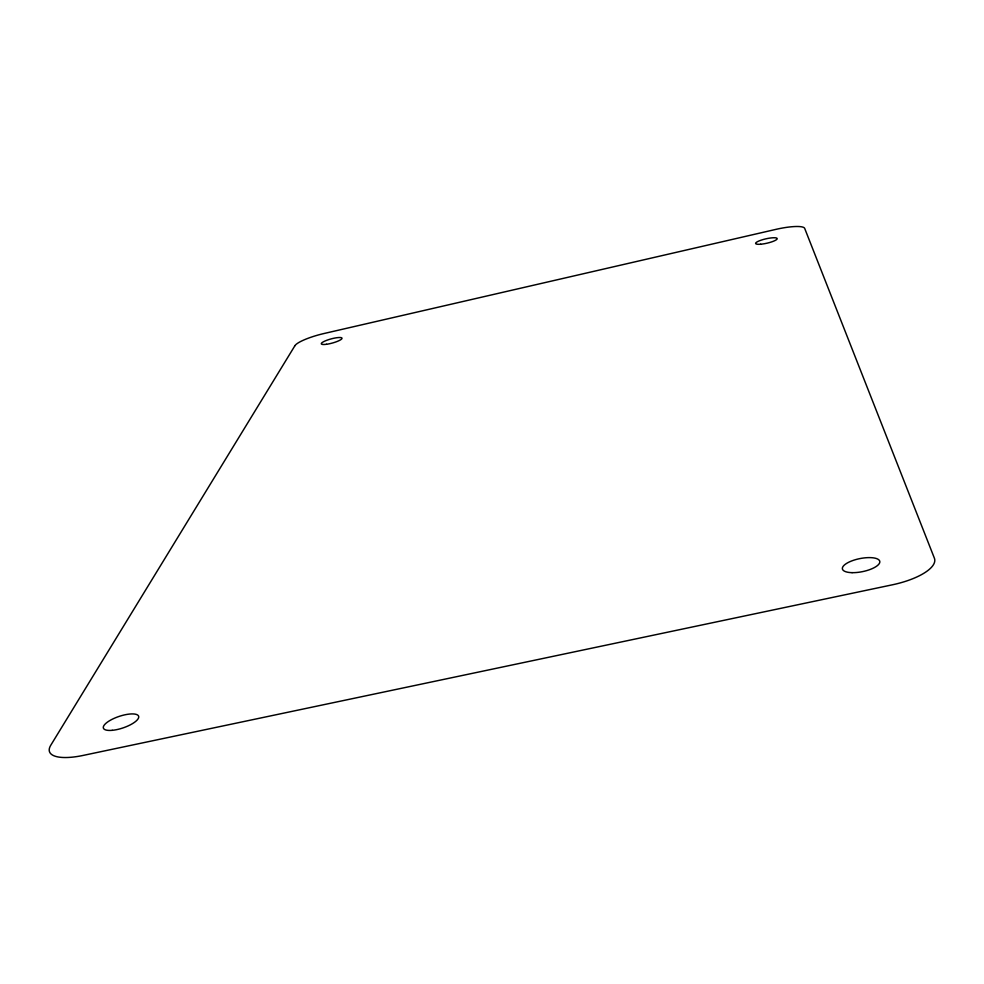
<?xml version="1.0" encoding="UTF-8"?>
<svg xmlns="http://www.w3.org/2000/svg" width="984" height="984" viewBox="0 0 984 984"><rect width="100%" height="100%" fill="white"/><g stroke="black" fill="none" stroke-linecap="round" stroke-linejoin="round"><path stroke-width="1.48" d="M294.929 345.692L50.762 745.269A47.06 15.412 -18.9 0 0 83.062 755.441L892.463 584.791A48.327 16.999 -11.1 0 0 934.382 558.162L804.678 228.374A27.478 5.535 -12.7 0 0 776.155 229.321L324.019 333.514A26.679 5.301 -15.2 0 0 294.929 345.692M852.07 572.663A19.077 6.654 -11.4 0 0 879.831 561.704A19.077 6.654 -11.4 0 0 851.369 561.064A19.077 6.654 -11.4 0 0 852.07 572.663M760.632 244.229A11.07 2.251 -12.8 0 0 777.2 238.78A11.07 2.251 -12.8 0 0 761.395 240.071A11.07 2.251 -12.8 0 0 760.632 244.229M326.454 344.289A10.762 2.165 -15.2 0 0 342.038 338.299A10.762 2.165 -15.2 0 0 326.417 340.427A10.762 2.165 -15.2 0 0 326.454 344.289M112.225 730.325A18.598 6.076 -18.6 0 0 138.744 716.869A18.598 6.076 -18.6 0 0 112.078 719.329A18.598 6.076 -18.6 0 0 112.225 730.325"/></g></svg>
